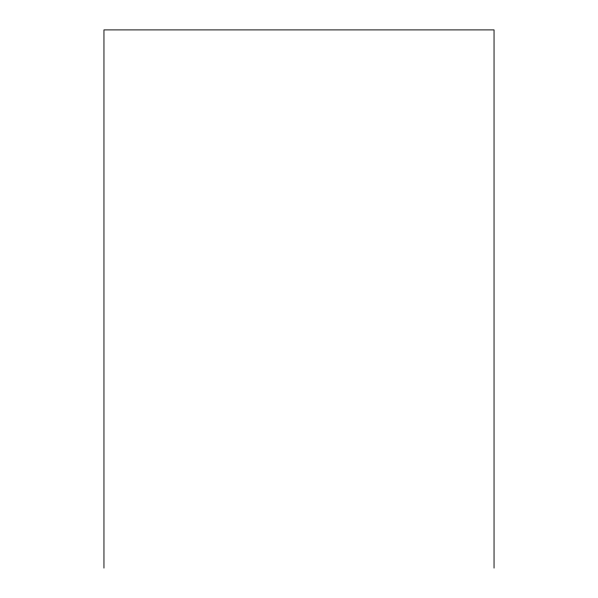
<?xml version="1.0" encoding="UTF-8"?>
<svg xmlns="http://www.w3.org/2000/svg" width="598" height="598" viewBox="0 0 598 598"><rect width="100%" height="100%" fill="white"/><g stroke="black" fill="none" stroke-linecap="round" stroke-linejoin="round"><path stroke-width="0.9" d="M494.045 568.1L494.045 29.9L103.955 29.9L103.955 568.1"/></g></svg>
